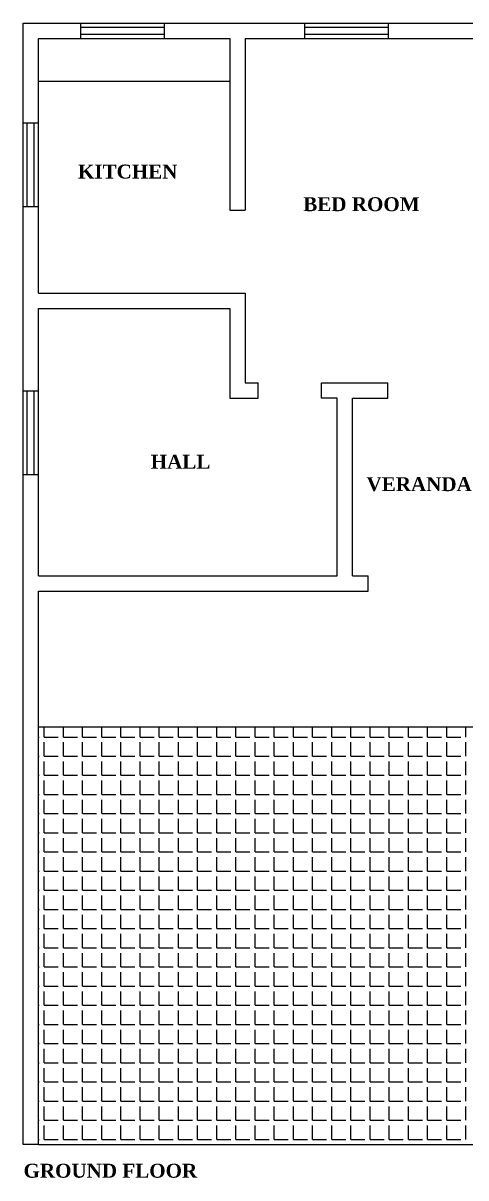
# Model space of a CAD drawing. Header units: inches. Extents: x -28656.4 to -28618.8, y 6618.7 to 6635.3.
# Drawn here: x -28635.78 to -28629.42, y 6618.7 to 6635.27 of the extents above; entities that cross this region are included whole.
import ezdxf

# ---------------------------------------------------------------- set-up
doc = ezdxf.new("R2010")
doc.units = ezdxf.units.IN
doc.header["$MEASUREMENT"] = 0
doc.layers.add('freecads.com', color=7, linetype='Continuous')
doc.styles.add('MtXpl_Times_New_Roma', font='timesbd.ttf')

msp = doc.modelspace()

# ---------------------------------------------------------------- linework, layer by layer
at = {"layer": 'freecads.com'}
for p, q in [((-28635.779, 6635.27), (-28618.779, 6635.27)), ((-28635.779, 6619.177), (-28635.779, 6635.27)), ((-28634.95, 6635.05), (-28634.95, 6635.27)), ((-28634.95, 6635.21), (-28633.75, 6635.21)), ((-28633.75, 6635.05), (-28633.75, 6635.27)), ((-28631.734, 6635.05), (-28631.734, 6635.27)), ((-28631.734, 6635.21), (-28630.534, 6635.21)), ((-28630.534, 6635.05), (-28630.534, 6635.27)), ((-28635.559, 6635.05), (-28632.81, 6635.05)), ((-28635.559, 6631.395), (-28635.559, 6635.05)), ((-28634.95, 6635.11), (-28633.75, 6635.11)), ((-28632.81, 6635.05), (-28632.81, 6632.587)), ((-28632.59, 6635.05), (-28632.59, 6632.587)), ((-28632.59, 6635.05), (-28629.178, 6635.05)), ((-28631.734, 6635.11), (-28630.534, 6635.11)), ((-28635.559, 6634.435), (-28632.81, 6634.435)), ((-28635.779, 6633.838), (-28635.559, 6633.838)), ((-28635.719, 6632.638), (-28635.719, 6633.838)), ((-28635.619, 6632.638), (-28635.619, 6633.838)), ((-28635.779, 6632.638), (-28635.559, 6632.638)), ((-28632.81, 6632.587), (-28632.59, 6632.587)), ((-28635.559, 6631.395), (-28632.59, 6631.395)), ((-28632.59, 6631.395), (-28632.59, 6630.105)), ((-28635.559, 6627.34), (-28635.559, 6631.175)), ((-28635.559, 6631.175), (-28632.81, 6631.175)), ((-28632.81, 6631.175), (-28632.81, 6629.885)), ((-28632.59, 6630.105), (-28632.406, 6630.105)), ((-28632.406, 6629.885), (-28632.406, 6630.105)), ((-28631.497, 6630.105), (-28630.545, 6630.105)), ((-28631.497, 6629.885), (-28631.497, 6630.105)), ((-28630.545, 6629.885), (-28630.545, 6630.105)), ((-28635.779, 6629.991), (-28635.559, 6629.991)), ((-28635.719, 6628.791), (-28635.719, 6629.991)), ((-28635.619, 6628.791), (-28635.619, 6629.991)), ((-28632.81, 6629.885), (-28632.406, 6629.885)), ((-28631.272, 6629.885), (-28631.497, 6629.885)), ((-28631.272, 6627.34), (-28631.272, 6629.885)), ((-28631.052, 6627.34), (-28631.052, 6629.885)), ((-28631.052, 6629.885), (-28630.545, 6629.885)), ((-28635.779, 6628.791), (-28635.559, 6628.791)), ((-28635.559, 6627.34), (-28631.272, 6627.34)), ((-28631.052, 6627.34), (-28630.827, 6627.34)), ((-28630.827, 6627.12), (-28630.827, 6627.34)), ((-28635.559, 6619.177), (-28635.559, 6627.12)), ((-28635.559, 6627.12), (-28630.827, 6627.12)), ((-28635.559, 6625.169), (-28620.781, 6625.169)), ((-28635.559, 6619.177), (-28635.779, 6619.177)), ((-28635.559, 6619.177), (-28618.999, 6619.177))]:
    msp.add_line(p, q, dxfattribs=at)
at = {"layer": 'freecads.com', "linetype": 'Continuous'}
for p, q in [((-28635.475, 6625.025), (-28635.475, 6625.169)), ((-28635.2, 6625.025), (-28635.2, 6625.169)), ((-28634.925, 6625.025), (-28634.925, 6625.169)), ((-28634.65, 6625.025), (-28634.65, 6625.169)), ((-28634.375, 6625.025), (-28634.375, 6625.169)), ((-28634.1, 6625.025), (-28634.1, 6625.169)), ((-28633.825, 6625.025), (-28633.825, 6625.169)), ((-28633.55, 6625.025), (-28633.55, 6625.169)), ((-28633.275, 6625.025), (-28633.275, 6625.169)), ((-28633, 6625.025), (-28633, 6625.169)), ((-28632.725, 6625.025), (-28632.725, 6625.169)), ((-28632.45, 6625.025), (-28632.45, 6625.169)), ((-28632.175, 6625.025), (-28632.175, 6625.169)), ((-28631.9, 6625.025), (-28631.9, 6625.169)), ((-28631.625, 6625.025), (-28631.625, 6625.169)), ((-28631.35, 6625.025), (-28631.35, 6625.169)), ((-28631.075, 6625.025), (-28631.075, 6625.169)), ((-28630.8, 6625.025), (-28630.8, 6625.169)), ((-28630.525, 6625.025), (-28630.525, 6625.169)), ((-28630.25, 6625.025), (-28630.25, 6625.169)), ((-28629.975, 6625.025), (-28629.975, 6625.169)), ((-28629.7, 6625.025), (-28629.7, 6625.169)), ((-28629.425, 6625.025), (-28629.425, 6625.169)), ((-28635.559, 6625.025), (-28635.55, 6625.025)), ((-28635.475, 6625.025), (-28635.275, 6625.025)), ((-28635.475, 6624.75), (-28635.475, 6624.95)), ((-28635.2, 6625.025), (-28635, 6625.025)), ((-28635.2, 6624.75), (-28635.2, 6624.95)), ((-28634.925, 6625.025), (-28634.725, 6625.025)), ((-28634.925, 6624.75), (-28634.925, 6624.95)), ((-28634.65, 6625.025), (-28634.45, 6625.025)), ((-28634.65, 6624.75), (-28634.65, 6624.95)), ((-28634.375, 6625.025), (-28634.175, 6625.025)), ((-28634.375, 6624.75), (-28634.375, 6624.95)), ((-28634.1, 6625.025), (-28633.9, 6625.025)), ((-28634.1, 6624.75), (-28634.1, 6624.95)), ((-28633.825, 6625.025), (-28633.625, 6625.025)), ((-28633.825, 6624.75), (-28633.825, 6624.95)), ((-28633.55, 6625.025), (-28633.35, 6625.025)), ((-28633.55, 6624.75), (-28633.55, 6624.95)), ((-28633.275, 6625.025), (-28633.075, 6625.025)), ((-28633.275, 6624.75), (-28633.275, 6624.95)), ((-28633, 6625.025), (-28632.8, 6625.025)), ((-28633, 6624.75), (-28633, 6624.95)), ((-28632.725, 6625.025), (-28632.525, 6625.025)), ((-28632.725, 6624.75), (-28632.725, 6624.95)), ((-28632.45, 6625.025), (-28632.25, 6625.025)), ((-28632.45, 6624.75), (-28632.45, 6624.95)), ((-28632.175, 6625.025), (-28631.975, 6625.025)), ((-28632.175, 6624.75), (-28632.175, 6624.95)), ((-28631.9, 6625.025), (-28631.7, 6625.025)), ((-28631.9, 6624.75), (-28631.9, 6624.95)), ((-28631.625, 6625.025), (-28631.425, 6625.025)), ((-28631.625, 6624.75), (-28631.625, 6624.95)), ((-28631.35, 6625.025), (-28631.15, 6625.025)), ((-28631.35, 6624.75), (-28631.35, 6624.95)), ((-28631.075, 6625.025), (-28630.875, 6625.025)), ((-28631.075, 6624.75), (-28631.075, 6624.95)), ((-28630.8, 6625.025), (-28630.6, 6625.025)), ((-28630.8, 6624.75), (-28630.8, 6624.95)), ((-28630.525, 6625.025), (-28630.325, 6625.025)), ((-28630.525, 6624.75), (-28630.525, 6624.95)), ((-28630.25, 6625.025), (-28630.05, 6625.025)), ((-28630.25, 6624.75), (-28630.25, 6624.95)), ((-28629.975, 6625.025), (-28629.775, 6625.025)), ((-28629.975, 6624.75), (-28629.975, 6624.95)), ((-28629.7, 6625.025), (-28629.5, 6625.025)), ((-28629.7, 6624.75), (-28629.7, 6624.95)), ((-28629.425, 6624.75), (-28629.425, 6624.95)), ((-28635.559, 6624.75), (-28635.55, 6624.75)), ((-28635.475, 6624.75), (-28635.275, 6624.75)), ((-28635.2, 6624.75), (-28635, 6624.75)), ((-28634.925, 6624.75), (-28634.725, 6624.75)), ((-28634.65, 6624.75), (-28634.45, 6624.75)), ((-28634.375, 6624.75), (-28634.175, 6624.75)), ((-28634.1, 6624.75), (-28633.9, 6624.75)), ((-28633.825, 6624.75), (-28633.625, 6624.75)), ((-28633.55, 6624.75), (-28633.35, 6624.75)), ((-28633.275, 6624.75), (-28633.075, 6624.75)), ((-28633, 6624.75), (-28632.8, 6624.75)), ((-28632.725, 6624.75), (-28632.525, 6624.75)), ((-28632.45, 6624.75), (-28632.25, 6624.75)), ((-28632.175, 6624.75), (-28631.975, 6624.75)), ((-28631.9, 6624.75), (-28631.7, 6624.75)), ((-28631.625, 6624.75), (-28631.425, 6624.75)), ((-28631.35, 6624.75), (-28631.15, 6624.75)), ((-28631.075, 6624.75), (-28630.875, 6624.75)), ((-28630.8, 6624.75), (-28630.6, 6624.75)), ((-28630.525, 6624.75), (-28630.325, 6624.75)), ((-28630.25, 6624.75), (-28630.05, 6624.75)), ((-28629.975, 6624.75), (-28629.775, 6624.75)), ((-28629.7, 6624.75), (-28629.5, 6624.75)), ((-28635.475, 6624.475), (-28635.475, 6624.675)), ((-28635.2, 6624.475), (-28635.2, 6624.675)), ((-28634.925, 6624.475), (-28634.925, 6624.675)), ((-28634.65, 6624.475), (-28634.65, 6624.675)), ((-28634.375, 6624.475), (-28634.375, 6624.675)), ((-28634.1, 6624.475), (-28634.1, 6624.675)), ((-28633.825, 6624.475), (-28633.825, 6624.675)), ((-28633.55, 6624.475), (-28633.55, 6624.675)), ((-28633.275, 6624.475), (-28633.275, 6624.675)), ((-28633, 6624.475), (-28633, 6624.675)), ((-28632.725, 6624.475), (-28632.725, 6624.675)), ((-28632.45, 6624.475), (-28632.45, 6624.675)), ((-28632.175, 6624.475), (-28632.175, 6624.675)), ((-28631.9, 6624.475), (-28631.9, 6624.675)), ((-28631.625, 6624.475), (-28631.625, 6624.675)), ((-28631.35, 6624.475), (-28631.35, 6624.675)), ((-28631.075, 6624.475), (-28631.075, 6624.675)), ((-28630.8, 6624.475), (-28630.8, 6624.675)), ((-28630.525, 6624.475), (-28630.525, 6624.675)), ((-28630.25, 6624.475), (-28630.25, 6624.675)), ((-28629.975, 6624.475), (-28629.975, 6624.675)), ((-28629.7, 6624.475), (-28629.7, 6624.675)), ((-28629.425, 6624.475), (-28629.425, 6624.675)), ((-28635.559, 6624.475), (-28635.55, 6624.475)), ((-28635.475, 6624.475), (-28635.275, 6624.475)), ((-28635.475, 6624.2), (-28635.475, 6624.4)), ((-28635.2, 6624.475), (-28635, 6624.475)), ((-28635.2, 6624.2), (-28635.2, 6624.4)), ((-28634.925, 6624.475), (-28634.725, 6624.475)), ((-28634.925, 6624.2), (-28634.925, 6624.4)), ((-28634.65, 6624.475), (-28634.45, 6624.475)), ((-28634.65, 6624.2), (-28634.65, 6624.4)), ((-28634.375, 6624.475), (-28634.175, 6624.475)), ((-28634.375, 6624.2), (-28634.375, 6624.4)), ((-28634.1, 6624.475), (-28633.9, 6624.475)), ((-28634.1, 6624.2), (-28634.1, 6624.4)), ((-28633.825, 6624.475), (-28633.625, 6624.475)), ((-28633.825, 6624.2), (-28633.825, 6624.4)), ((-28633.55, 6624.475), (-28633.35, 6624.475)), ((-28633.55, 6624.2), (-28633.55, 6624.4)), ((-28633.275, 6624.475), (-28633.075, 6624.475)), ((-28633.275, 6624.2), (-28633.275, 6624.4)), ((-28633, 6624.475), (-28632.8, 6624.475)), ((-28633, 6624.2), (-28633, 6624.4)), ((-28632.725, 6624.475), (-28632.525, 6624.475)), ((-28632.725, 6624.2), (-28632.725, 6624.4)), ((-28632.45, 6624.475), (-28632.25, 6624.475)), ((-28632.45, 6624.2), (-28632.45, 6624.4)), ((-28632.175, 6624.475), (-28631.975, 6624.475)), ((-28632.175, 6624.2), (-28632.175, 6624.4)), ((-28631.9, 6624.475), (-28631.7, 6624.475)), ((-28631.9, 6624.2), (-28631.9, 6624.4)), ((-28631.625, 6624.475), (-28631.425, 6624.475)), ((-28631.625, 6624.2), (-28631.625, 6624.4)), ((-28631.35, 6624.475), (-28631.15, 6624.475)), ((-28631.35, 6624.2), (-28631.35, 6624.4)), ((-28631.075, 6624.475), (-28630.875, 6624.475)), ((-28631.075, 6624.2), (-28631.075, 6624.4)), ((-28630.8, 6624.475), (-28630.6, 6624.475)), ((-28630.8, 6624.2), (-28630.8, 6624.4)), ((-28630.525, 6624.475), (-28630.325, 6624.475)), ((-28630.525, 6624.2), (-28630.525, 6624.4)), ((-28630.25, 6624.475), (-28630.05, 6624.475)), ((-28630.25, 6624.2), (-28630.25, 6624.4)), ((-28629.975, 6624.475), (-28629.775, 6624.475)), ((-28629.975, 6624.2), (-28629.975, 6624.4)), ((-28629.7, 6624.475), (-28629.5, 6624.475)), ((-28629.7, 6624.2), (-28629.7, 6624.4)), ((-28629.425, 6624.2), (-28629.425, 6624.4)), ((-28635.559, 6624.2), (-28635.55, 6624.2)), ((-28635.475, 6624.2), (-28635.275, 6624.2)), ((-28635.2, 6624.2), (-28635, 6624.2)), ((-28634.925, 6624.2), (-28634.725, 6624.2)), ((-28634.65, 6624.2), (-28634.45, 6624.2)), ((-28634.375, 6624.2), (-28634.175, 6624.2)), ((-28634.1, 6624.2), (-28633.9, 6624.2)), ((-28633.825, 6624.2), (-28633.625, 6624.2)), ((-28633.55, 6624.2), (-28633.35, 6624.2)), ((-28633.275, 6624.2), (-28633.075, 6624.2)), ((-28633, 6624.2), (-28632.8, 6624.2)), ((-28632.725, 6624.2), (-28632.525, 6624.2)), ((-28632.45, 6624.2), (-28632.25, 6624.2)), ((-28632.175, 6624.2), (-28631.975, 6624.2)), ((-28631.9, 6624.2), (-28631.7, 6624.2)), ((-28631.625, 6624.2), (-28631.425, 6624.2)), ((-28631.35, 6624.2), (-28631.15, 6624.2)), ((-28631.075, 6624.2), (-28630.875, 6624.2)), ((-28630.8, 6624.2), (-28630.6, 6624.2)), ((-28630.525, 6624.2), (-28630.325, 6624.2)), ((-28630.25, 6624.2), (-28630.05, 6624.2)), ((-28629.975, 6624.2), (-28629.775, 6624.2)), ((-28629.7, 6624.2), (-28629.5, 6624.2)), ((-28635.475, 6623.925), (-28635.475, 6624.125)), ((-28635.2, 6623.925), (-28635.2, 6624.125)), ((-28634.925, 6623.925), (-28634.925, 6624.125)), ((-28634.65, 6623.925), (-28634.65, 6624.125)), ((-28634.375, 6623.925), (-28634.375, 6624.125)), ((-28634.1, 6623.925), (-28634.1, 6624.125)), ((-28633.825, 6623.925), (-28633.825, 6624.125)), ((-28633.55, 6623.925), (-28633.55, 6624.125)), ((-28633.275, 6623.925), (-28633.275, 6624.125)), ((-28633, 6623.925), (-28633, 6624.125)), ((-28632.725, 6623.925), (-28632.725, 6624.125)), ((-28632.45, 6623.925), (-28632.45, 6624.125)), ((-28632.175, 6623.925), (-28632.175, 6624.125)), ((-28631.9, 6623.925), (-28631.9, 6624.125)), ((-28631.625, 6623.925), (-28631.625, 6624.125)), ((-28631.35, 6623.925), (-28631.35, 6624.125)), ((-28631.075, 6623.925), (-28631.075, 6624.125)), ((-28630.8, 6623.925), (-28630.8, 6624.125)), ((-28630.525, 6623.925), (-28630.525, 6624.125)), ((-28630.25, 6623.925), (-28630.25, 6624.125)), ((-28629.975, 6623.925), (-28629.975, 6624.125)), ((-28629.7, 6623.925), (-28629.7, 6624.125)), ((-28629.425, 6623.925), (-28629.425, 6624.125)), ((-28635.559, 6623.925), (-28635.55, 6623.925)), ((-28635.475, 6623.925), (-28635.275, 6623.925)), ((-28635.2, 6623.925), (-28635, 6623.925)), ((-28634.925, 6623.925), (-28634.725, 6623.925)), ((-28634.65, 6623.925), (-28634.45, 6623.925)), ((-28634.375, 6623.925), (-28634.175, 6623.925)), ((-28634.1, 6623.925), (-28633.9, 6623.925)), ((-28633.825, 6623.925), (-28633.625, 6623.925)), ((-28633.55, 6623.925), (-28633.35, 6623.925)), ((-28633.275, 6623.925), (-28633.075, 6623.925)), ((-28633, 6623.925), (-28632.8, 6623.925)), ((-28632.725, 6623.925), (-28632.525, 6623.925)), ((-28632.45, 6623.925), (-28632.25, 6623.925)), ((-28632.175, 6623.925), (-28631.975, 6623.925)), ((-28631.9, 6623.925), (-28631.7, 6623.925)), ((-28631.625, 6623.925), (-28631.425, 6623.925)), ((-28631.35, 6623.925), (-28631.15, 6623.925)), ((-28631.075, 6623.925), (-28630.875, 6623.925)), ((-28630.8, 6623.925), (-28630.6, 6623.925)), ((-28630.525, 6623.925), (-28630.325, 6623.925)), ((-28630.25, 6623.925), (-28630.05, 6623.925)), ((-28629.975, 6623.925), (-28629.775, 6623.925)), ((-28629.7, 6623.925), (-28629.5, 6623.925)), ((-28635.475, 6623.65), (-28635.475, 6623.85)), ((-28635.2, 6623.65), (-28635.2, 6623.85)), ((-28634.925, 6623.65), (-28634.925, 6623.85)), ((-28634.65, 6623.65), (-28634.65, 6623.85)), ((-28634.375, 6623.65), (-28634.375, 6623.85)), ((-28634.1, 6623.65), (-28634.1, 6623.85)), ((-28633.825, 6623.65), (-28633.825, 6623.85)), ((-28633.55, 6623.65), (-28633.55, 6623.85)), ((-28633.275, 6623.65), (-28633.275, 6623.85)), ((-28633, 6623.65), (-28633, 6623.85)), ((-28632.725, 6623.65), (-28632.725, 6623.85)), ((-28632.45, 6623.65), (-28632.45, 6623.85)), ((-28632.175, 6623.65), (-28632.175, 6623.85)), ((-28631.9, 6623.65), (-28631.9, 6623.85)), ((-28631.625, 6623.65), (-28631.625, 6623.85)), ((-28631.35, 6623.65), (-28631.35, 6623.85)), ((-28631.075, 6623.65), (-28631.075, 6623.85)), ((-28630.8, 6623.65), (-28630.8, 6623.85)), ((-28630.525, 6623.65), (-28630.525, 6623.85)), ((-28630.25, 6623.65), (-28630.25, 6623.85)), ((-28629.975, 6623.65), (-28629.975, 6623.85)), ((-28629.7, 6623.65), (-28629.7, 6623.85)), ((-28629.425, 6623.65), (-28629.425, 6623.85)), ((-28635.559, 6623.65), (-28635.55, 6623.65)), ((-28635.475, 6623.65), (-28635.275, 6623.65)), ((-28635.475, 6623.375), (-28635.475, 6623.575)), ((-28635.2, 6623.65), (-28635, 6623.65)), ((-28635.2, 6623.375), (-28635.2, 6623.575)), ((-28634.925, 6623.65), (-28634.725, 6623.65)), ((-28634.925, 6623.375), (-28634.925, 6623.575)), ((-28634.65, 6623.65), (-28634.45, 6623.65)), ((-28634.65, 6623.375), (-28634.65, 6623.575)), ((-28634.375, 6623.65), (-28634.175, 6623.65)), ((-28634.375, 6623.375), (-28634.375, 6623.575)), ((-28634.1, 6623.65), (-28633.9, 6623.65)), ((-28634.1, 6623.375), (-28634.1, 6623.575)), ((-28633.825, 6623.65), (-28633.625, 6623.65)), ((-28633.825, 6623.375), (-28633.825, 6623.575)), ((-28633.55, 6623.65), (-28633.35, 6623.65)), ((-28633.55, 6623.375), (-28633.55, 6623.575)), ((-28633.275, 6623.65), (-28633.075, 6623.65)), ((-28633.275, 6623.375), (-28633.275, 6623.575)), ((-28633, 6623.65), (-28632.8, 6623.65)), ((-28633, 6623.375), (-28633, 6623.575)), ((-28632.725, 6623.65), (-28632.525, 6623.65)), ((-28632.725, 6623.375), (-28632.725, 6623.575)), ((-28632.45, 6623.65), (-28632.25, 6623.65)), ((-28632.45, 6623.375), (-28632.45, 6623.575)), ((-28632.175, 6623.65), (-28631.975, 6623.65)), ((-28632.175, 6623.375), (-28632.175, 6623.575)), ((-28631.9, 6623.65), (-28631.7, 6623.65)), ((-28631.9, 6623.375), (-28631.9, 6623.575)), ((-28631.625, 6623.65), (-28631.425, 6623.65)), ((-28631.625, 6623.375), (-28631.625, 6623.575)), ((-28631.35, 6623.65), (-28631.15, 6623.65)), ((-28631.35, 6623.375), (-28631.35, 6623.575)), ((-28631.075, 6623.65), (-28630.875, 6623.65)), ((-28631.075, 6623.375), (-28631.075, 6623.575)), ((-28630.8, 6623.65), (-28630.6, 6623.65)), ((-28630.8, 6623.375), (-28630.8, 6623.575)), ((-28630.525, 6623.65), (-28630.325, 6623.65)), ((-28630.525, 6623.375), (-28630.525, 6623.575)), ((-28630.25, 6623.65), (-28630.05, 6623.65)), ((-28630.25, 6623.375), (-28630.25, 6623.575)), ((-28629.975, 6623.65), (-28629.775, 6623.65)), ((-28629.975, 6623.375), (-28629.975, 6623.575)), ((-28629.7, 6623.65), (-28629.5, 6623.65)), ((-28629.7, 6623.375), (-28629.7, 6623.575)), ((-28629.425, 6623.375), (-28629.425, 6623.575)), ((-28635.559, 6623.375), (-28635.55, 6623.375)), ((-28635.475, 6623.375), (-28635.275, 6623.375)), ((-28635.2, 6623.375), (-28635, 6623.375)), ((-28634.925, 6623.375), (-28634.725, 6623.375)), ((-28634.65, 6623.375), (-28634.45, 6623.375)), ((-28634.375, 6623.375), (-28634.175, 6623.375)), ((-28634.1, 6623.375), (-28633.9, 6623.375)), ((-28633.825, 6623.375), (-28633.625, 6623.375)), ((-28633.55, 6623.375), (-28633.35, 6623.375)), ((-28633.275, 6623.375), (-28633.075, 6623.375)), ((-28633, 6623.375), (-28632.8, 6623.375)), ((-28632.725, 6623.375), (-28632.525, 6623.375)), ((-28632.45, 6623.375), (-28632.25, 6623.375)), ((-28632.175, 6623.375), (-28631.975, 6623.375)), ((-28631.9, 6623.375), (-28631.7, 6623.375)), ((-28631.625, 6623.375), (-28631.425, 6623.375)), ((-28631.35, 6623.375), (-28631.15, 6623.375)), ((-28631.075, 6623.375), (-28630.875, 6623.375)), ((-28630.8, 6623.375), (-28630.6, 6623.375)), ((-28630.525, 6623.375), (-28630.325, 6623.375)), ((-28630.25, 6623.375), (-28630.05, 6623.375)), ((-28629.975, 6623.375), (-28629.775, 6623.375)), ((-28629.7, 6623.375), (-28629.5, 6623.375)), ((-28635.475, 6623.1), (-28635.475, 6623.3)), ((-28635.2, 6623.1), (-28635.2, 6623.3)), ((-28634.925, 6623.1), (-28634.925, 6623.3)), ((-28634.65, 6623.1), (-28634.65, 6623.3)), ((-28634.375, 6623.1), (-28634.375, 6623.3)), ((-28634.1, 6623.1), (-28634.1, 6623.3)), ((-28633.825, 6623.1), (-28633.825, 6623.3)), ((-28633.55, 6623.1), (-28633.55, 6623.3)), ((-28633.275, 6623.1), (-28633.275, 6623.3)), ((-28633, 6623.1), (-28633, 6623.3)), ((-28632.725, 6623.1), (-28632.725, 6623.3)), ((-28632.45, 6623.1), (-28632.45, 6623.3)), ((-28632.175, 6623.1), (-28632.175, 6623.3)), ((-28631.9, 6623.1), (-28631.9, 6623.3)), ((-28631.625, 6623.1), (-28631.625, 6623.3)), ((-28631.35, 6623.1), (-28631.35, 6623.3)), ((-28631.075, 6623.1), (-28631.075, 6623.3)), ((-28630.8, 6623.1), (-28630.8, 6623.3)), ((-28630.525, 6623.1), (-28630.525, 6623.3)), ((-28630.25, 6623.1), (-28630.25, 6623.3)), ((-28629.975, 6623.1), (-28629.975, 6623.3)), ((-28629.7, 6623.1), (-28629.7, 6623.3)), ((-28629.425, 6623.1), (-28629.425, 6623.3)), ((-28635.559, 6623.1), (-28635.55, 6623.1)), ((-28635.475, 6623.1), (-28635.275, 6623.1)), ((-28635.2, 6623.1), (-28635, 6623.1)), ((-28634.925, 6623.1), (-28634.725, 6623.1)), ((-28634.65, 6623.1), (-28634.45, 6623.1)), ((-28634.375, 6623.1), (-28634.175, 6623.1)), ((-28634.1, 6623.1), (-28633.9, 6623.1)), ((-28633.825, 6623.1), (-28633.625, 6623.1)), ((-28633.55, 6623.1), (-28633.35, 6623.1)), ((-28633.275, 6623.1), (-28633.075, 6623.1)), ((-28633, 6623.1), (-28632.8, 6623.1)), ((-28632.725, 6623.1), (-28632.525, 6623.1)), ((-28632.45, 6623.1), (-28632.25, 6623.1)), ((-28632.175, 6623.1), (-28631.975, 6623.1)), ((-28631.9, 6623.1), (-28631.7, 6623.1)), ((-28631.625, 6623.1), (-28631.425, 6623.1)), ((-28631.35, 6623.1), (-28631.15, 6623.1)), ((-28631.075, 6623.1), (-28630.875, 6623.1)), ((-28630.8, 6623.1), (-28630.6, 6623.1)), ((-28630.525, 6623.1), (-28630.325, 6623.1)), ((-28630.25, 6623.1), (-28630.05, 6623.1)), ((-28629.975, 6623.1), (-28629.775, 6623.1)), ((-28629.7, 6623.1), (-28629.5, 6623.1)), ((-28635.475, 6622.825), (-28635.475, 6623.025)), ((-28635.2, 6622.825), (-28635.2, 6623.025)), ((-28634.925, 6622.825), (-28634.925, 6623.025)), ((-28634.65, 6622.825), (-28634.65, 6623.025)), ((-28634.375, 6622.825), (-28634.375, 6623.025)), ((-28634.1, 6622.825), (-28634.1, 6623.025)), ((-28633.825, 6622.825), (-28633.825, 6623.025)), ((-28633.55, 6622.825), (-28633.55, 6623.025)), ((-28633.275, 6622.825), (-28633.275, 6623.025)), ((-28633, 6622.825), (-28633, 6623.025)), ((-28632.725, 6622.825), (-28632.725, 6623.025)), ((-28632.45, 6622.825), (-28632.45, 6623.025)), ((-28632.175, 6622.825), (-28632.175, 6623.025)), ((-28631.9, 6622.825), (-28631.9, 6623.025)), ((-28631.625, 6622.825), (-28631.625, 6623.025)), ((-28631.35, 6622.825), (-28631.35, 6623.025)), ((-28631.075, 6622.825), (-28631.075, 6623.025)), ((-28630.8, 6622.825), (-28630.8, 6623.025)), ((-28630.525, 6622.825), (-28630.525, 6623.025)), ((-28630.25, 6622.825), (-28630.25, 6623.025)), ((-28629.975, 6622.825), (-28629.975, 6623.025)), ((-28629.7, 6622.825), (-28629.7, 6623.025)), ((-28629.425, 6622.825), (-28629.425, 6623.025)), ((-28635.559, 6622.825), (-28635.55, 6622.825)), ((-28635.475, 6622.825), (-28635.275, 6622.825)), ((-28635.475, 6622.55), (-28635.475, 6622.75)), ((-28635.2, 6622.825), (-28635, 6622.825)), ((-28635.2, 6622.55), (-28635.2, 6622.75)), ((-28634.925, 6622.825), (-28634.725, 6622.825)), ((-28634.925, 6622.55), (-28634.925, 6622.75)), ((-28634.65, 6622.825), (-28634.45, 6622.825)), ((-28634.65, 6622.55), (-28634.65, 6622.75)), ((-28634.375, 6622.825), (-28634.175, 6622.825)), ((-28634.375, 6622.55), (-28634.375, 6622.75)), ((-28634.1, 6622.825), (-28633.9, 6622.825)), ((-28634.1, 6622.55), (-28634.1, 6622.75)), ((-28633.825, 6622.825), (-28633.625, 6622.825)), ((-28633.825, 6622.55), (-28633.825, 6622.75)), ((-28633.55, 6622.825), (-28633.35, 6622.825)), ((-28633.55, 6622.55), (-28633.55, 6622.75)), ((-28633.275, 6622.825), (-28633.075, 6622.825)), ((-28633.275, 6622.55), (-28633.275, 6622.75)), ((-28633, 6622.825), (-28632.8, 6622.825)), ((-28633, 6622.55), (-28633, 6622.75)), ((-28632.725, 6622.825), (-28632.525, 6622.825)), ((-28632.725, 6622.55), (-28632.725, 6622.75)), ((-28632.45, 6622.825), (-28632.25, 6622.825)), ((-28632.45, 6622.55), (-28632.45, 6622.75)), ((-28632.175, 6622.825), (-28631.975, 6622.825)), ((-28632.175, 6622.55), (-28632.175, 6622.75)), ((-28631.9, 6622.825), (-28631.7, 6622.825)), ((-28631.9, 6622.55), (-28631.9, 6622.75)), ((-28631.625, 6622.825), (-28631.425, 6622.825)), ((-28631.625, 6622.55), (-28631.625, 6622.75)), ((-28631.35, 6622.825), (-28631.15, 6622.825)), ((-28631.35, 6622.55), (-28631.35, 6622.75)), ((-28631.075, 6622.825), (-28630.875, 6622.825)), ((-28631.075, 6622.55), (-28631.075, 6622.75)), ((-28630.8, 6622.825), (-28630.6, 6622.825)), ((-28630.8, 6622.55), (-28630.8, 6622.75)), ((-28630.525, 6622.825), (-28630.325, 6622.825)), ((-28630.525, 6622.55), (-28630.525, 6622.75)), ((-28630.25, 6622.825), (-28630.05, 6622.825)), ((-28630.25, 6622.55), (-28630.25, 6622.75)), ((-28629.975, 6622.825), (-28629.775, 6622.825)), ((-28629.975, 6622.55), (-28629.975, 6622.75)), ((-28629.7, 6622.825), (-28629.5, 6622.825)), ((-28629.7, 6622.55), (-28629.7, 6622.75)), ((-28629.425, 6622.55), (-28629.425, 6622.75)), ((-28635.559, 6622.55), (-28635.55, 6622.55)), ((-28635.475, 6622.55), (-28635.275, 6622.55)), ((-28635.2, 6622.55), (-28635, 6622.55)), ((-28634.925, 6622.55), (-28634.725, 6622.55)), ((-28634.65, 6622.55), (-28634.45, 6622.55)), ((-28634.375, 6622.55), (-28634.175, 6622.55)), ((-28634.1, 6622.55), (-28633.9, 6622.55)), ((-28633.825, 6622.55), (-28633.625, 6622.55)), ((-28633.55, 6622.55), (-28633.35, 6622.55)), ((-28633.275, 6622.55), (-28633.075, 6622.55)), ((-28633, 6622.55), (-28632.8, 6622.55)), ((-28632.725, 6622.55), (-28632.525, 6622.55)), ((-28632.45, 6622.55), (-28632.25, 6622.55)), ((-28632.175, 6622.55), (-28631.975, 6622.55)), ((-28631.9, 6622.55), (-28631.7, 6622.55)), ((-28631.625, 6622.55), (-28631.425, 6622.55)), ((-28631.35, 6622.55), (-28631.15, 6622.55)), ((-28631.075, 6622.55), (-28630.875, 6622.55)), ((-28630.8, 6622.55), (-28630.6, 6622.55)), ((-28630.525, 6622.55), (-28630.325, 6622.55)), ((-28630.25, 6622.55), (-28630.05, 6622.55)), ((-28629.975, 6622.55), (-28629.775, 6622.55)), ((-28629.7, 6622.55), (-28629.5, 6622.55)), ((-28635.475, 6622.275), (-28635.475, 6622.475)), ((-28635.2, 6622.275), (-28635.2, 6622.475)), ((-28634.925, 6622.275), (-28634.925, 6622.475)), ((-28634.65, 6622.275), (-28634.65, 6622.475)), ((-28634.375, 6622.275), (-28634.375, 6622.475)), ((-28634.1, 6622.275), (-28634.1, 6622.475)), ((-28633.825, 6622.275), (-28633.825, 6622.475)), ((-28633.55, 6622.275), (-28633.55, 6622.475)), ((-28633.275, 6622.275), (-28633.275, 6622.475)), ((-28633, 6622.275), (-28633, 6622.475)), ((-28632.725, 6622.275), (-28632.725, 6622.475)), ((-28632.45, 6622.275), (-28632.45, 6622.475)), ((-28632.175, 6622.275), (-28632.175, 6622.475)), ((-28631.9, 6622.275), (-28631.9, 6622.475)), ((-28631.625, 6622.275), (-28631.625, 6622.475)), ((-28631.35, 6622.275), (-28631.35, 6622.475)), ((-28631.075, 6622.275), (-28631.075, 6622.475)), ((-28630.8, 6622.275), (-28630.8, 6622.475)), ((-28630.525, 6622.275), (-28630.525, 6622.475)), ((-28630.25, 6622.275), (-28630.25, 6622.475)), ((-28629.975, 6622.275), (-28629.975, 6622.475)), ((-28629.7, 6622.275), (-28629.7, 6622.475)), ((-28629.425, 6622.275), (-28629.425, 6622.475)), ((-28635.559, 6622.275), (-28635.55, 6622.275)), ((-28635.475, 6622.275), (-28635.275, 6622.275)), ((-28635.2, 6622.275), (-28635, 6622.275)), ((-28634.925, 6622.275), (-28634.725, 6622.275)), ((-28634.65, 6622.275), (-28634.45, 6622.275)), ((-28634.375, 6622.275), (-28634.175, 6622.275)), ((-28634.1, 6622.275), (-28633.9, 6622.275)), ((-28633.825, 6622.275), (-28633.625, 6622.275)), ((-28633.55, 6622.275), (-28633.35, 6622.275)), ((-28633.275, 6622.275), (-28633.075, 6622.275)), ((-28633, 6622.275), (-28632.8, 6622.275)), ((-28632.725, 6622.275), (-28632.525, 6622.275)), ((-28632.45, 6622.275), (-28632.25, 6622.275)), ((-28632.175, 6622.275), (-28631.975, 6622.275)), ((-28631.9, 6622.275), (-28631.7, 6622.275)), ((-28631.625, 6622.275), (-28631.425, 6622.275)), ((-28631.35, 6622.275), (-28631.15, 6622.275)), ((-28631.075, 6622.275), (-28630.875, 6622.275)), ((-28630.8, 6622.275), (-28630.6, 6622.275)), ((-28630.525, 6622.275), (-28630.325, 6622.275)), ((-28630.25, 6622.275), (-28630.05, 6622.275)), ((-28629.975, 6622.275), (-28629.775, 6622.275)), ((-28629.7, 6622.275), (-28629.5, 6622.275)), ((-28635.475, 6622), (-28635.475, 6622.2)), ((-28635.2, 6622), (-28635.2, 6622.2)), ((-28634.925, 6622), (-28634.925, 6622.2)), ((-28634.65, 6622), (-28634.65, 6622.2)), ((-28634.375, 6622), (-28634.375, 6622.2)), ((-28634.1, 6622), (-28634.1, 6622.2)), ((-28633.825, 6622), (-28633.825, 6622.2)), ((-28633.55, 6622), (-28633.55, 6622.2)), ((-28633.275, 6622), (-28633.275, 6622.2)), ((-28633, 6622), (-28633, 6622.2)), ((-28632.725, 6622), (-28632.725, 6622.2)), ((-28632.45, 6622), (-28632.45, 6622.2)), ((-28632.175, 6622), (-28632.175, 6622.2)), ((-28631.9, 6622), (-28631.9, 6622.2)), ((-28631.625, 6622), (-28631.625, 6622.2)), ((-28631.35, 6622), (-28631.35, 6622.2)), ((-28631.075, 6622), (-28631.075, 6622.2)), ((-28630.8, 6622), (-28630.8, 6622.2)), ((-28630.525, 6622), (-28630.525, 6622.2)), ((-28630.25, 6622), (-28630.25, 6622.2)), ((-28629.975, 6622), (-28629.975, 6622.2)), ((-28629.7, 6622), (-28629.7, 6622.2)), ((-28629.425, 6622), (-28629.425, 6622.2)), ((-28635.559, 6622), (-28635.55, 6622)), ((-28635.475, 6622), (-28635.275, 6622)), ((-28635.475, 6621.725), (-28635.475, 6621.925)), ((-28635.2, 6622), (-28635, 6622)), ((-28635.2, 6621.725), (-28635.2, 6621.925)), ((-28634.925, 6622), (-28634.725, 6622)), ((-28634.925, 6621.725), (-28634.925, 6621.925)), ((-28634.65, 6622), (-28634.45, 6622)), ((-28634.65, 6621.725), (-28634.65, 6621.925)), ((-28634.375, 6622), (-28634.175, 6622)), ((-28634.375, 6621.725), (-28634.375, 6621.925)), ((-28634.1, 6622), (-28633.9, 6622)), ((-28634.1, 6621.725), (-28634.1, 6621.925)), ((-28633.825, 6622), (-28633.625, 6622)), ((-28633.825, 6621.725), (-28633.825, 6621.925)), ((-28633.55, 6622), (-28633.35, 6622)), ((-28633.55, 6621.725), (-28633.55, 6621.925)), ((-28633.275, 6622), (-28633.075, 6622)), ((-28633.275, 6621.725), (-28633.275, 6621.925)), ((-28633, 6622), (-28632.8, 6622)), ((-28633, 6621.725), (-28633, 6621.925)), ((-28632.725, 6622), (-28632.525, 6622)), ((-28632.725, 6621.725), (-28632.725, 6621.925)), ((-28632.45, 6622), (-28632.25, 6622)), ((-28632.45, 6621.725), (-28632.45, 6621.925)), ((-28632.175, 6622), (-28631.975, 6622)), ((-28632.175, 6621.725), (-28632.175, 6621.925)), ((-28631.9, 6622), (-28631.7, 6622)), ((-28631.9, 6621.725), (-28631.9, 6621.925)), ((-28631.625, 6622), (-28631.425, 6622)), ((-28631.625, 6621.725), (-28631.625, 6621.925)), ((-28631.35, 6622), (-28631.15, 6622)), ((-28631.35, 6621.725), (-28631.35, 6621.925)), ((-28631.075, 6622), (-28630.875, 6622)), ((-28631.075, 6621.725), (-28631.075, 6621.925)), ((-28630.8, 6622), (-28630.6, 6622)), ((-28630.8, 6621.725), (-28630.8, 6621.925)), ((-28630.525, 6622), (-28630.325, 6622)), ((-28630.525, 6621.725), (-28630.525, 6621.925)), ((-28630.25, 6622), (-28630.05, 6622)), ((-28630.25, 6621.725), (-28630.25, 6621.925)), ((-28629.975, 6622), (-28629.775, 6622)), ((-28629.975, 6621.725), (-28629.975, 6621.925)), ((-28629.7, 6622), (-28629.5, 6622)), ((-28629.7, 6621.725), (-28629.7, 6621.925)), ((-28629.425, 6621.725), (-28629.425, 6621.925)), ((-28635.559, 6621.725), (-28635.55, 6621.725)), ((-28635.475, 6621.725), (-28635.275, 6621.725)), ((-28635.2, 6621.725), (-28635, 6621.725)), ((-28634.925, 6621.725), (-28634.725, 6621.725)), ((-28634.65, 6621.725), (-28634.45, 6621.725)), ((-28634.375, 6621.725), (-28634.175, 6621.725)), ((-28634.1, 6621.725), (-28633.9, 6621.725)), ((-28633.825, 6621.725), (-28633.625, 6621.725)), ((-28633.55, 6621.725), (-28633.35, 6621.725)), ((-28633.275, 6621.725), (-28633.075, 6621.725)), ((-28633, 6621.725), (-28632.8, 6621.725)), ((-28632.725, 6621.725), (-28632.525, 6621.725)), ((-28632.45, 6621.725), (-28632.25, 6621.725)), ((-28632.175, 6621.725), (-28631.975, 6621.725)), ((-28631.9, 6621.725), (-28631.7, 6621.725)), ((-28631.625, 6621.725), (-28631.425, 6621.725)), ((-28631.35, 6621.725), (-28631.15, 6621.725)), ((-28631.075, 6621.725), (-28630.875, 6621.725)), ((-28630.8, 6621.725), (-28630.6, 6621.725)), ((-28630.525, 6621.725), (-28630.325, 6621.725)), ((-28630.25, 6621.725), (-28630.05, 6621.725)), ((-28629.975, 6621.725), (-28629.775, 6621.725)), ((-28629.7, 6621.725), (-28629.5, 6621.725)), ((-28635.475, 6621.45), (-28635.475, 6621.65)), ((-28635.2, 6621.45), (-28635.2, 6621.65)), ((-28634.925, 6621.45), (-28634.925, 6621.65)), ((-28634.65, 6621.45), (-28634.65, 6621.65)), ((-28634.375, 6621.45), (-28634.375, 6621.65)), ((-28634.1, 6621.45), (-28634.1, 6621.65)), ((-28633.825, 6621.45), (-28633.825, 6621.65)), ((-28633.55, 6621.45), (-28633.55, 6621.65)), ((-28633.275, 6621.45), (-28633.275, 6621.65)), ((-28633, 6621.45), (-28633, 6621.65)), ((-28632.725, 6621.45), (-28632.725, 6621.65)), ((-28632.45, 6621.45), (-28632.45, 6621.65)), ((-28632.175, 6621.45), (-28632.175, 6621.65)), ((-28631.9, 6621.45), (-28631.9, 6621.65)), ((-28631.625, 6621.45), (-28631.625, 6621.65)), ((-28631.35, 6621.45), (-28631.35, 6621.65)), ((-28631.075, 6621.45), (-28631.075, 6621.65)), ((-28630.8, 6621.45), (-28630.8, 6621.65)), ((-28630.525, 6621.45), (-28630.525, 6621.65)), ((-28630.25, 6621.45), (-28630.25, 6621.65)), ((-28629.975, 6621.45), (-28629.975, 6621.65)), ((-28629.7, 6621.45), (-28629.7, 6621.65)), ((-28629.425, 6621.45), (-28629.425, 6621.65)), ((-28635.559, 6621.45), (-28635.55, 6621.45)), ((-28635.475, 6621.45), (-28635.275, 6621.45)), ((-28635.2, 6621.45), (-28635, 6621.45)), ((-28634.925, 6621.45), (-28634.725, 6621.45)), ((-28634.65, 6621.45), (-28634.45, 6621.45)), ((-28634.375, 6621.45), (-28634.175, 6621.45)), ((-28634.1, 6621.45), (-28633.9, 6621.45)), ((-28633.825, 6621.45), (-28633.625, 6621.45)), ((-28633.55, 6621.45), (-28633.35, 6621.45)), ((-28633.275, 6621.45), (-28633.075, 6621.45)), ((-28633, 6621.45), (-28632.8, 6621.45)), ((-28632.725, 6621.45), (-28632.525, 6621.45)), ((-28632.45, 6621.45), (-28632.25, 6621.45)), ((-28632.175, 6621.45), (-28631.975, 6621.45)), ((-28631.9, 6621.45), (-28631.7, 6621.45)), ((-28631.625, 6621.45), (-28631.425, 6621.45)), ((-28631.35, 6621.45), (-28631.15, 6621.45)), ((-28631.075, 6621.45), (-28630.875, 6621.45)), ((-28630.8, 6621.45), (-28630.6, 6621.45)), ((-28630.525, 6621.45), (-28630.325, 6621.45)), ((-28630.25, 6621.45), (-28630.05, 6621.45)), ((-28629.975, 6621.45), (-28629.775, 6621.45)), ((-28629.7, 6621.45), (-28629.5, 6621.45)), ((-28635.475, 6621.175), (-28635.475, 6621.375)), ((-28635.2, 6621.175), (-28635.2, 6621.375)), ((-28634.925, 6621.175), (-28634.925, 6621.375)), ((-28634.65, 6621.175), (-28634.65, 6621.375)), ((-28634.375, 6621.175), (-28634.375, 6621.375)), ((-28634.1, 6621.175), (-28634.1, 6621.375)), ((-28633.825, 6621.175), (-28633.825, 6621.375)), ((-28633.55, 6621.175), (-28633.55, 6621.375)), ((-28633.275, 6621.175), (-28633.275, 6621.375)), ((-28633, 6621.175), (-28633, 6621.375)), ((-28632.725, 6621.175), (-28632.725, 6621.375)), ((-28632.45, 6621.175), (-28632.45, 6621.375)), ((-28632.175, 6621.175), (-28632.175, 6621.375)), ((-28631.9, 6621.175), (-28631.9, 6621.375)), ((-28631.625, 6621.175), (-28631.625, 6621.375)), ((-28631.35, 6621.175), (-28631.35, 6621.375)), ((-28631.075, 6621.175), (-28631.075, 6621.375)), ((-28630.8, 6621.175), (-28630.8, 6621.375)), ((-28630.525, 6621.175), (-28630.525, 6621.375)), ((-28630.25, 6621.175), (-28630.25, 6621.375)), ((-28629.975, 6621.175), (-28629.975, 6621.375)), ((-28629.7, 6621.175), (-28629.7, 6621.375)), ((-28629.425, 6621.175), (-28629.425, 6621.375)), ((-28635.559, 6621.175), (-28635.55, 6621.175)), ((-28635.475, 6621.175), (-28635.275, 6621.175)), ((-28635.475, 6620.9), (-28635.475, 6621.1)), ((-28635.2, 6621.175), (-28635, 6621.175)), ((-28635.2, 6620.9), (-28635.2, 6621.1)), ((-28634.925, 6621.175), (-28634.725, 6621.175)), ((-28634.925, 6620.9), (-28634.925, 6621.1)), ((-28634.65, 6621.175), (-28634.45, 6621.175)), ((-28634.65, 6620.9), (-28634.65, 6621.1)), ((-28634.375, 6621.175), (-28634.175, 6621.175)), ((-28634.375, 6620.9), (-28634.375, 6621.1)), ((-28634.1, 6621.175), (-28633.9, 6621.175)), ((-28634.1, 6620.9), (-28634.1, 6621.1)), ((-28633.825, 6621.175), (-28633.625, 6621.175)), ((-28633.825, 6620.9), (-28633.825, 6621.1)), ((-28633.55, 6621.175), (-28633.35, 6621.175)), ((-28633.55, 6620.9), (-28633.55, 6621.1)), ((-28633.275, 6621.175), (-28633.075, 6621.175)), ((-28633.275, 6620.9), (-28633.275, 6621.1)), ((-28633, 6621.175), (-28632.8, 6621.175)), ((-28633, 6620.9), (-28633, 6621.1)), ((-28632.725, 6621.175), (-28632.525, 6621.175)), ((-28632.725, 6620.9), (-28632.725, 6621.1)), ((-28632.45, 6621.175), (-28632.25, 6621.175)), ((-28632.45, 6620.9), (-28632.45, 6621.1)), ((-28632.175, 6621.175), (-28631.975, 6621.175)), ((-28632.175, 6620.9), (-28632.175, 6621.1)), ((-28631.9, 6621.175), (-28631.7, 6621.175)), ((-28631.9, 6620.9), (-28631.9, 6621.1)), ((-28631.625, 6621.175), (-28631.425, 6621.175)), ((-28631.625, 6620.9), (-28631.625, 6621.1)), ((-28631.35, 6621.175), (-28631.15, 6621.175)), ((-28631.35, 6620.9), (-28631.35, 6621.1)), ((-28631.075, 6621.175), (-28630.875, 6621.175)), ((-28631.075, 6620.9), (-28631.075, 6621.1)), ((-28630.8, 6621.175), (-28630.6, 6621.175)), ((-28630.8, 6620.9), (-28630.8, 6621.1)), ((-28630.525, 6621.175), (-28630.325, 6621.175)), ((-28630.525, 6620.9), (-28630.525, 6621.1)), ((-28630.25, 6621.175), (-28630.05, 6621.175)), ((-28630.25, 6620.9), (-28630.25, 6621.1)), ((-28629.975, 6621.175), (-28629.775, 6621.175)), ((-28629.975, 6620.9), (-28629.975, 6621.1)), ((-28629.7, 6621.175), (-28629.5, 6621.175)), ((-28629.7, 6620.9), (-28629.7, 6621.1)), ((-28629.425, 6620.9), (-28629.425, 6621.1)), ((-28635.559, 6620.9), (-28635.55, 6620.9)), ((-28635.475, 6620.9), (-28635.275, 6620.9)), ((-28635.2, 6620.9), (-28635, 6620.9)), ((-28634.925, 6620.9), (-28634.725, 6620.9)), ((-28634.65, 6620.9), (-28634.45, 6620.9)), ((-28634.375, 6620.9), (-28634.175, 6620.9)), ((-28634.1, 6620.9), (-28633.9, 6620.9)), ((-28633.825, 6620.9), (-28633.625, 6620.9)), ((-28633.55, 6620.9), (-28633.35, 6620.9)), ((-28633.275, 6620.9), (-28633.075, 6620.9)), ((-28633, 6620.9), (-28632.8, 6620.9)), ((-28632.725, 6620.9), (-28632.525, 6620.9)), ((-28632.45, 6620.9), (-28632.25, 6620.9)), ((-28632.175, 6620.9), (-28631.975, 6620.9)), ((-28631.9, 6620.9), (-28631.7, 6620.9)), ((-28631.625, 6620.9), (-28631.425, 6620.9)), ((-28631.35, 6620.9), (-28631.15, 6620.9)), ((-28631.075, 6620.9), (-28630.875, 6620.9)), ((-28630.8, 6620.9), (-28630.6, 6620.9)), ((-28630.525, 6620.9), (-28630.325, 6620.9)), ((-28630.25, 6620.9), (-28630.05, 6620.9)), ((-28629.975, 6620.9), (-28629.775, 6620.9)), ((-28629.7, 6620.9), (-28629.5, 6620.9)), ((-28635.475, 6620.625), (-28635.475, 6620.825)), ((-28635.2, 6620.625), (-28635.2, 6620.825)), ((-28634.925, 6620.625), (-28634.925, 6620.825)), ((-28634.65, 6620.625), (-28634.65, 6620.825)), ((-28634.375, 6620.625), (-28634.375, 6620.825)), ((-28634.1, 6620.625), (-28634.1, 6620.825)), ((-28633.825, 6620.625), (-28633.825, 6620.825)), ((-28633.55, 6620.625), (-28633.55, 6620.825)), ((-28633.275, 6620.625), (-28633.275, 6620.825)), ((-28633, 6620.625), (-28633, 6620.825)), ((-28632.725, 6620.625), (-28632.725, 6620.825)), ((-28632.45, 6620.625), (-28632.45, 6620.825)), ((-28632.175, 6620.625), (-28632.175, 6620.825)), ((-28631.9, 6620.625), (-28631.9, 6620.825)), ((-28631.625, 6620.625), (-28631.625, 6620.825)), ((-28631.35, 6620.625), (-28631.35, 6620.825)), ((-28631.075, 6620.625), (-28631.075, 6620.825)), ((-28630.8, 6620.625), (-28630.8, 6620.825)), ((-28630.525, 6620.625), (-28630.525, 6620.825)), ((-28630.25, 6620.625), (-28630.25, 6620.825)), ((-28629.975, 6620.625), (-28629.975, 6620.825)), ((-28629.7, 6620.625), (-28629.7, 6620.825)), ((-28629.425, 6620.625), (-28629.425, 6620.825)), ((-28635.559, 6620.625), (-28635.55, 6620.625)), ((-28635.475, 6620.625), (-28635.275, 6620.625)), ((-28635.2, 6620.625), (-28635, 6620.625)), ((-28634.925, 6620.625), (-28634.725, 6620.625)), ((-28634.65, 6620.625), (-28634.45, 6620.625)), ((-28634.375, 6620.625), (-28634.175, 6620.625)), ((-28634.1, 6620.625), (-28633.9, 6620.625)), ((-28633.825, 6620.625), (-28633.625, 6620.625)), ((-28633.55, 6620.625), (-28633.35, 6620.625)), ((-28633.275, 6620.625), (-28633.075, 6620.625)), ((-28633, 6620.625), (-28632.8, 6620.625)), ((-28632.725, 6620.625), (-28632.525, 6620.625)), ((-28632.45, 6620.625), (-28632.25, 6620.625)), ((-28632.175, 6620.625), (-28631.975, 6620.625)), ((-28631.9, 6620.625), (-28631.7, 6620.625)), ((-28631.625, 6620.625), (-28631.425, 6620.625)), ((-28631.35, 6620.625), (-28631.15, 6620.625)), ((-28631.075, 6620.625), (-28630.875, 6620.625)), ((-28630.8, 6620.625), (-28630.6, 6620.625)), ((-28630.525, 6620.625), (-28630.325, 6620.625)), ((-28630.25, 6620.625), (-28630.05, 6620.625)), ((-28629.975, 6620.625), (-28629.775, 6620.625)), ((-28629.7, 6620.625), (-28629.5, 6620.625)), ((-28635.475, 6620.35), (-28635.475, 6620.55)), ((-28635.2, 6620.35), (-28635.2, 6620.55)), ((-28634.925, 6620.35), (-28634.925, 6620.55)), ((-28634.65, 6620.35), (-28634.65, 6620.55)), ((-28634.375, 6620.35), (-28634.375, 6620.55)), ((-28634.1, 6620.35), (-28634.1, 6620.55)), ((-28633.825, 6620.35), (-28633.825, 6620.55)), ((-28633.55, 6620.35), (-28633.55, 6620.55)), ((-28633.275, 6620.35), (-28633.275, 6620.55)), ((-28633, 6620.35), (-28633, 6620.55)), ((-28632.725, 6620.35), (-28632.725, 6620.55)), ((-28632.45, 6620.35), (-28632.45, 6620.55)), ((-28632.175, 6620.35), (-28632.175, 6620.55)), ((-28631.9, 6620.35), (-28631.9, 6620.55)), ((-28631.625, 6620.35), (-28631.625, 6620.55)), ((-28631.35, 6620.35), (-28631.35, 6620.55)), ((-28631.075, 6620.35), (-28631.075, 6620.55)), ((-28630.8, 6620.35), (-28630.8, 6620.55)), ((-28630.525, 6620.35), (-28630.525, 6620.55)), ((-28630.25, 6620.35), (-28630.25, 6620.55)), ((-28629.975, 6620.35), (-28629.975, 6620.55)), ((-28629.7, 6620.35), (-28629.7, 6620.55)), ((-28629.425, 6620.35), (-28629.425, 6620.55)), ((-28635.559, 6620.35), (-28635.55, 6620.35)), ((-28635.475, 6620.35), (-28635.275, 6620.35)), ((-28635.475, 6620.075), (-28635.475, 6620.275)), ((-28635.2, 6620.35), (-28635, 6620.35)), ((-28635.2, 6620.075), (-28635.2, 6620.275)), ((-28634.925, 6620.35), (-28634.725, 6620.35)), ((-28634.925, 6620.075), (-28634.925, 6620.275)), ((-28634.65, 6620.35), (-28634.45, 6620.35)), ((-28634.65, 6620.075), (-28634.65, 6620.275)), ((-28634.375, 6620.35), (-28634.175, 6620.35)), ((-28634.375, 6620.075), (-28634.375, 6620.275)), ((-28634.1, 6620.35), (-28633.9, 6620.35)), ((-28634.1, 6620.075), (-28634.1, 6620.275)), ((-28633.825, 6620.35), (-28633.625, 6620.35)), ((-28633.825, 6620.075), (-28633.825, 6620.275)), ((-28633.55, 6620.35), (-28633.35, 6620.35)), ((-28633.55, 6620.075), (-28633.55, 6620.275)), ((-28633.275, 6620.35), (-28633.075, 6620.35)), ((-28633.275, 6620.075), (-28633.275, 6620.275)), ((-28633, 6620.35), (-28632.8, 6620.35)), ((-28633, 6620.075), (-28633, 6620.275)), ((-28632.725, 6620.35), (-28632.525, 6620.35)), ((-28632.725, 6620.075), (-28632.725, 6620.275)), ((-28632.45, 6620.35), (-28632.25, 6620.35)), ((-28632.45, 6620.075), (-28632.45, 6620.275)), ((-28632.175, 6620.35), (-28631.975, 6620.35)), ((-28632.175, 6620.075), (-28632.175, 6620.275)), ((-28631.9, 6620.35), (-28631.7, 6620.35)), ((-28631.9, 6620.075), (-28631.9, 6620.275)), ((-28631.625, 6620.35), (-28631.425, 6620.35)), ((-28631.625, 6620.075), (-28631.625, 6620.275)), ((-28631.35, 6620.35), (-28631.15, 6620.35)), ((-28631.35, 6620.075), (-28631.35, 6620.275)), ((-28631.075, 6620.35), (-28630.875, 6620.35)), ((-28631.075, 6620.075), (-28631.075, 6620.275)), ((-28630.8, 6620.35), (-28630.6, 6620.35)), ((-28630.8, 6620.075), (-28630.8, 6620.275)), ((-28630.525, 6620.35), (-28630.325, 6620.35)), ((-28630.525, 6620.075), (-28630.525, 6620.275)), ((-28630.25, 6620.35), (-28630.05, 6620.35)), ((-28630.25, 6620.075), (-28630.25, 6620.275)), ((-28629.975, 6620.35), (-28629.775, 6620.35)), ((-28629.975, 6620.075), (-28629.975, 6620.275)), ((-28629.7, 6620.35), (-28629.5, 6620.35)), ((-28629.7, 6620.075), (-28629.7, 6620.275)), ((-28629.425, 6620.075), (-28629.425, 6620.275)), ((-28635.559, 6620.075), (-28635.55, 6620.075)), ((-28635.475, 6620.075), (-28635.275, 6620.075)), ((-28635.2, 6620.075), (-28635, 6620.075)), ((-28634.925, 6620.075), (-28634.725, 6620.075)), ((-28634.65, 6620.075), (-28634.45, 6620.075)), ((-28634.375, 6620.075), (-28634.175, 6620.075)), ((-28634.1, 6620.075), (-28633.9, 6620.075)), ((-28633.825, 6620.075), (-28633.625, 6620.075)), ((-28633.55, 6620.075), (-28633.35, 6620.075)), ((-28633.275, 6620.075), (-28633.075, 6620.075)), ((-28633, 6620.075), (-28632.8, 6620.075)), ((-28632.725, 6620.075), (-28632.525, 6620.075)), ((-28632.45, 6620.075), (-28632.25, 6620.075)), ((-28632.175, 6620.075), (-28631.975, 6620.075)), ((-28631.9, 6620.075), (-28631.7, 6620.075)), ((-28631.625, 6620.075), (-28631.425, 6620.075)), ((-28631.35, 6620.075), (-28631.15, 6620.075)), ((-28631.075, 6620.075), (-28630.875, 6620.075)), ((-28630.8, 6620.075), (-28630.6, 6620.075)), ((-28630.525, 6620.075), (-28630.325, 6620.075)), ((-28630.25, 6620.075), (-28630.05, 6620.075)), ((-28629.975, 6620.075), (-28629.775, 6620.075)), ((-28629.7, 6620.075), (-28629.5, 6620.075)), ((-28635.475, 6619.8), (-28635.475, 6620)), ((-28635.2, 6619.8), (-28635.2, 6620)), ((-28634.925, 6619.8), (-28634.925, 6620)), ((-28634.65, 6619.8), (-28634.65, 6620)), ((-28634.375, 6619.8), (-28634.375, 6620)), ((-28634.1, 6619.8), (-28634.1, 6620)), ((-28633.825, 6619.8), (-28633.825, 6620)), ((-28633.55, 6619.8), (-28633.55, 6620)), ((-28633.275, 6619.8), (-28633.275, 6620)), ((-28633, 6619.8), (-28633, 6620)), ((-28632.725, 6619.8), (-28632.725, 6620)), ((-28632.45, 6619.8), (-28632.45, 6620)), ((-28632.175, 6619.8), (-28632.175, 6620)), ((-28631.9, 6619.8), (-28631.9, 6620)), ((-28631.625, 6619.8), (-28631.625, 6620)), ((-28631.35, 6619.8), (-28631.35, 6620)), ((-28631.075, 6619.8), (-28631.075, 6620)), ((-28630.8, 6619.8), (-28630.8, 6620)), ((-28630.525, 6619.8), (-28630.525, 6620)), ((-28630.25, 6619.8), (-28630.25, 6620)), ((-28629.975, 6619.8), (-28629.975, 6620)), ((-28629.7, 6619.8), (-28629.7, 6620)), ((-28629.425, 6619.8), (-28629.425, 6620)), ((-28635.559, 6619.8), (-28635.55, 6619.8)), ((-28635.475, 6619.8), (-28635.275, 6619.8)), ((-28635.2, 6619.8), (-28635, 6619.8)), ((-28634.925, 6619.8), (-28634.725, 6619.8)), ((-28634.65, 6619.8), (-28634.45, 6619.8)), ((-28634.375, 6619.8), (-28634.175, 6619.8)), ((-28634.1, 6619.8), (-28633.9, 6619.8)), ((-28633.825, 6619.8), (-28633.625, 6619.8)), ((-28633.55, 6619.8), (-28633.35, 6619.8)), ((-28633.275, 6619.8), (-28633.075, 6619.8)), ((-28633, 6619.8), (-28632.8, 6619.8)), ((-28632.725, 6619.8), (-28632.525, 6619.8)), ((-28632.45, 6619.8), (-28632.25, 6619.8)), ((-28632.175, 6619.8), (-28631.975, 6619.8)), ((-28631.9, 6619.8), (-28631.7, 6619.8)), ((-28631.625, 6619.8), (-28631.425, 6619.8)), ((-28631.35, 6619.8), (-28631.15, 6619.8)), ((-28631.075, 6619.8), (-28630.875, 6619.8)), ((-28630.8, 6619.8), (-28630.6, 6619.8)), ((-28630.525, 6619.8), (-28630.325, 6619.8)), ((-28630.25, 6619.8), (-28630.05, 6619.8)), ((-28629.975, 6619.8), (-28629.775, 6619.8)), ((-28629.7, 6619.8), (-28629.5, 6619.8)), ((-28635.475, 6619.525), (-28635.475, 6619.725)), ((-28635.2, 6619.525), (-28635.2, 6619.725)), ((-28634.925, 6619.525), (-28634.925, 6619.725)), ((-28634.65, 6619.525), (-28634.65, 6619.725)), ((-28634.375, 6619.525), (-28634.375, 6619.725)), ((-28634.1, 6619.525), (-28634.1, 6619.725)), ((-28633.825, 6619.525), (-28633.825, 6619.725)), ((-28633.55, 6619.525), (-28633.55, 6619.725)), ((-28633.275, 6619.525), (-28633.275, 6619.725)), ((-28633, 6619.525), (-28633, 6619.725)), ((-28632.725, 6619.525), (-28632.725, 6619.725)), ((-28632.45, 6619.525), (-28632.45, 6619.725)), ((-28632.175, 6619.525), (-28632.175, 6619.725)), ((-28631.9, 6619.525), (-28631.9, 6619.725)), ((-28631.625, 6619.525), (-28631.625, 6619.725)), ((-28631.35, 6619.525), (-28631.35, 6619.725)), ((-28631.075, 6619.525), (-28631.075, 6619.725)), ((-28630.8, 6619.525), (-28630.8, 6619.725)), ((-28630.525, 6619.525), (-28630.525, 6619.725)), ((-28630.25, 6619.525), (-28630.25, 6619.725)), ((-28629.975, 6619.525), (-28629.975, 6619.725)), ((-28629.7, 6619.525), (-28629.7, 6619.725)), ((-28629.425, 6619.525), (-28629.425, 6619.725)), ((-28635.559, 6619.525), (-28635.55, 6619.525)), ((-28635.475, 6619.525), (-28635.275, 6619.525)), ((-28635.475, 6619.25), (-28635.475, 6619.45)), ((-28635.2, 6619.525), (-28635, 6619.525)), ((-28635.2, 6619.25), (-28635.2, 6619.45)), ((-28634.925, 6619.525), (-28634.725, 6619.525)), ((-28634.925, 6619.25), (-28634.925, 6619.45)), ((-28634.65, 6619.525), (-28634.45, 6619.525)), ((-28634.65, 6619.25), (-28634.65, 6619.45)), ((-28634.375, 6619.525), (-28634.175, 6619.525)), ((-28634.375, 6619.25), (-28634.375, 6619.45)), ((-28634.1, 6619.525), (-28633.9, 6619.525)), ((-28634.1, 6619.25), (-28634.1, 6619.45)), ((-28633.825, 6619.525), (-28633.625, 6619.525)), ((-28633.825, 6619.25), (-28633.825, 6619.45)), ((-28633.55, 6619.525), (-28633.35, 6619.525)), ((-28633.55, 6619.25), (-28633.55, 6619.45)), ((-28633.275, 6619.525), (-28633.075, 6619.525)), ((-28633.275, 6619.25), (-28633.275, 6619.45)), ((-28633, 6619.525), (-28632.8, 6619.525)), ((-28633, 6619.25), (-28633, 6619.45)), ((-28632.725, 6619.525), (-28632.525, 6619.525)), ((-28632.725, 6619.25), (-28632.725, 6619.45)), ((-28632.45, 6619.525), (-28632.25, 6619.525)), ((-28632.45, 6619.25), (-28632.45, 6619.45)), ((-28632.175, 6619.525), (-28631.975, 6619.525)), ((-28632.175, 6619.25), (-28632.175, 6619.45)), ((-28631.9, 6619.525), (-28631.7, 6619.525)), ((-28631.9, 6619.25), (-28631.9, 6619.45)), ((-28631.625, 6619.525), (-28631.425, 6619.525)), ((-28631.625, 6619.25), (-28631.625, 6619.45)), ((-28631.35, 6619.525), (-28631.15, 6619.525)), ((-28631.35, 6619.25), (-28631.35, 6619.45)), ((-28631.075, 6619.525), (-28630.875, 6619.525)), ((-28631.075, 6619.25), (-28631.075, 6619.45)), ((-28630.8, 6619.525), (-28630.6, 6619.525)), ((-28630.8, 6619.25), (-28630.8, 6619.45)), ((-28630.525, 6619.525), (-28630.325, 6619.525)), ((-28630.525, 6619.25), (-28630.525, 6619.45)), ((-28630.25, 6619.525), (-28630.05, 6619.525)), ((-28630.25, 6619.25), (-28630.25, 6619.45)), ((-28629.975, 6619.525), (-28629.775, 6619.525)), ((-28629.975, 6619.25), (-28629.975, 6619.45)), ((-28629.7, 6619.525), (-28629.5, 6619.525)), ((-28629.7, 6619.25), (-28629.7, 6619.45)), ((-28629.425, 6619.25), (-28629.425, 6619.45)), ((-28635.559, 6619.25), (-28635.55, 6619.25)), ((-28635.475, 6619.25), (-28635.275, 6619.25)), ((-28635.2, 6619.25), (-28635, 6619.25)), ((-28634.925, 6619.25), (-28634.725, 6619.25)), ((-28634.65, 6619.25), (-28634.45, 6619.25)), ((-28634.375, 6619.25), (-28634.175, 6619.25)), ((-28634.1, 6619.25), (-28633.9, 6619.25)), ((-28633.825, 6619.25), (-28633.625, 6619.25)), ((-28633.55, 6619.25), (-28633.35, 6619.25)), ((-28633.275, 6619.25), (-28633.075, 6619.25)), ((-28633, 6619.25), (-28632.8, 6619.25)), ((-28632.725, 6619.25), (-28632.525, 6619.25)), ((-28632.45, 6619.25), (-28632.25, 6619.25)), ((-28632.175, 6619.25), (-28631.975, 6619.25)), ((-28631.9, 6619.25), (-28631.7, 6619.25)), ((-28631.625, 6619.25), (-28631.425, 6619.25)), ((-28631.35, 6619.25), (-28631.15, 6619.25)), ((-28631.075, 6619.25), (-28630.875, 6619.25)), ((-28630.8, 6619.25), (-28630.6, 6619.25)), ((-28630.525, 6619.25), (-28630.325, 6619.25)), ((-28630.25, 6619.25), (-28630.05, 6619.25)), ((-28629.975, 6619.25), (-28629.775, 6619.25)), ((-28629.7, 6619.25), (-28629.5, 6619.25))]:
    msp.add_line(p, q, dxfattribs=at)

# ---------------------------------------------------------------- texts
at = {"layer": 'freecads.com', "style": 'MtXpl_Times_New_Roma'}
for s, p in [('KITCHEN', (-28634.991, 6633.039)), ('BED ROOM', (-28631.759, 6632.571)), ('HALL', (-28633.947, 6628.875)), ('VERANDA', (-28630.851, 6628.553)), ('GROUND FLOOR', (-28635.773, 6618.701))]:
    msp.add_text(s, height=0.2, dxfattribs=at).set_placement(p)

doc.saveas('drawing.dxf')
